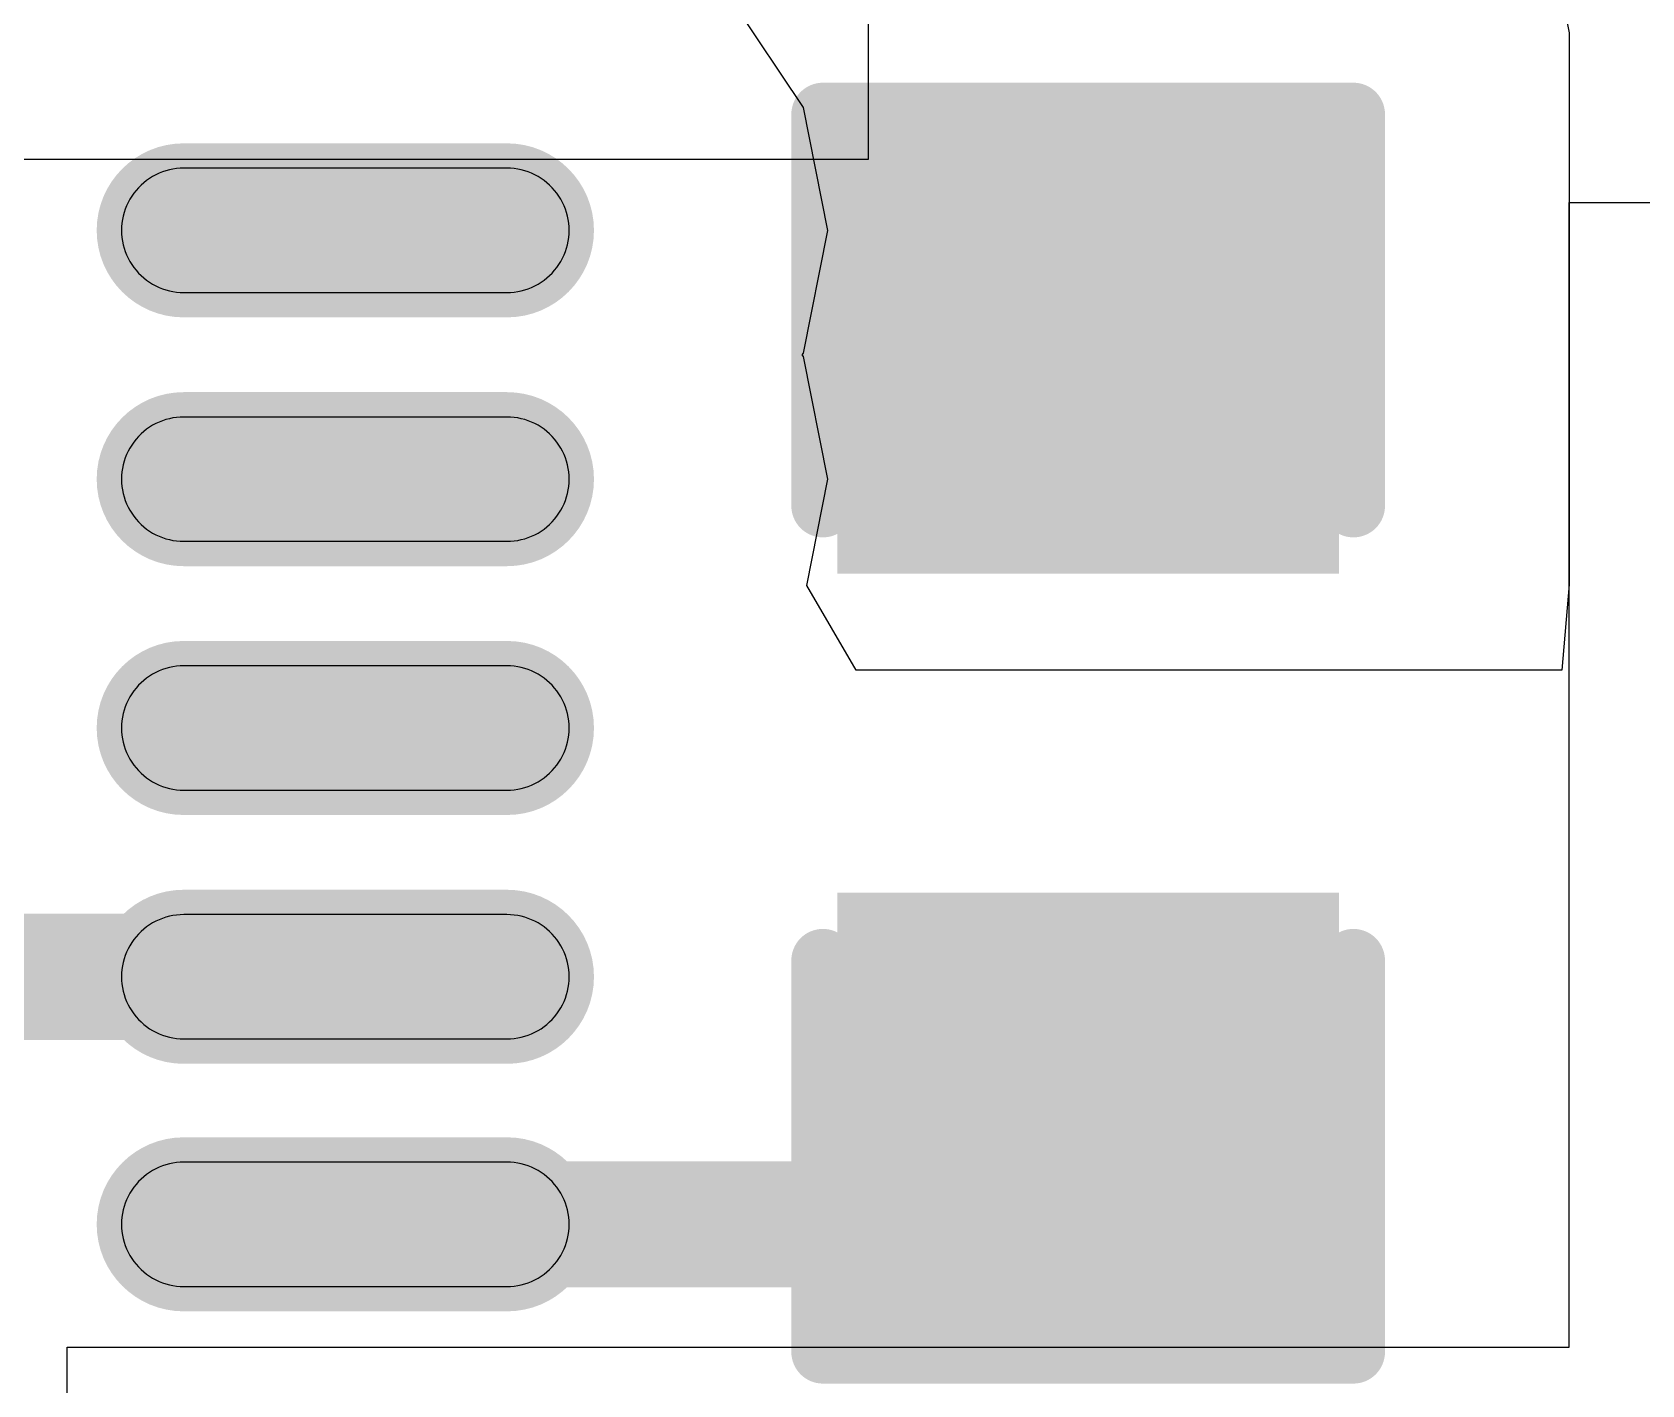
# Model space of a CAD drawing. Header units: inches. Extents: x 0.38 to 9.66, y 2.79 to 4.95.
# Drawn here: x 4.6423 to 4.7698, y 3.79 to 3.8971 of the extents above; entities that cross this region are included whole.
import ezdxf

# ---------------------------------------------------------------- set-up
doc = ezdxf.new("R2010")
doc.units = ezdxf.units.IN
doc.header["$MEASUREMENT"] = 0
for name, color, linetype in [('Bottom Layer', 5, 'Continuous'), ('Top Layer', 1, 'Continuous'), ('Top Overlay', 2, 'Continuous'), ('Top Paste', 8, 'Continuous'), ('Top Solder', 216, 'Continuous')]:
    doc.layers.add(name, color=color, linetype=linetype)

# ---------------------------------------------------------------- blocks, each defined once
blk = doc.blocks.new('QFN_32_L5_0_W5_0_P0_50_BL_EP3_8_3')
at = {"layer": 'Top Layer'}
h = blk.add_hatch(color=1, dxfattribs=at)
edge = h.paths.add_edge_path()
edge.add_arc((-0.0098, -0.117125), 0.004921, 180, 360)
edge.add_line((-0.004879, -0.117125), (-0.004879, -0.091535))
edge.add_arc((-0.0098, -0.091535), 0.004921, 0, 180)
edge.add_line((-0.014722, -0.091535), (-0.014722, -0.117125))
h = blk.add_hatch(color=1, dxfattribs=at)
edge = h.paths.add_edge_path()
edge.add_arc((0.0098, -0.117125), 0.004921, 180, 360)
edge.add_line((0.014722, -0.117125), (0.014722, -0.091535))
edge.add_arc((0.0098, -0.091535), 0.004921, 0, 180)
edge.add_line((0.004879, -0.091535), (0.004879, -0.117125))
h = blk.add_hatch(color=1, dxfattribs=at)
edge = h.paths.add_edge_path()
edge.add_arc((0.0295, -0.117125), 0.004921, 180, 360)
edge.add_line((0.034422, -0.117125), (0.034422, -0.091535))
edge.add_arc((0.0295, -0.091535), 0.004921, 0, 180)
edge.add_line((0.024578, -0.091535), (0.024578, -0.117125))
h = blk.add_hatch(color=1, dxfattribs=at)
edge = h.paths.add_edge_path()
edge.add_arc((0.0492, -0.117125), 0.004921, 180, 360)
edge.add_line((0.054122, -0.117125), (0.054122, -0.091535))
edge.add_arc((0.0492, -0.091535), 0.004921, 0, 180)
edge.add_line((0.044278, -0.091535), (0.044278, -0.117125))
h = blk.add_hatch(color=1, dxfattribs=at)
edge = h.paths.add_edge_path()
edge.add_arc((0.0689, -0.117125), 0.004921, 180, 360)
edge.add_line((0.073821, -0.117125), (0.073821, -0.091535))
edge.add_arc((0.0689, -0.091535), 0.004921, 0, 180)
edge.add_line((0.063979, -0.091535), (0.063979, -0.117125))
at = {"layer": 'Top Solder'}
h = blk.add_hatch(color=216, dxfattribs=at)
edge = h.paths.add_edge_path()
edge.add_arc((-0.0098, -0.117125), 0.00689, 180, 360)
edge.add_line((-0.00291, -0.117125), (-0.00291, -0.091535))
edge.add_arc((-0.0098, -0.091535), 0.00689, 0, 180)
edge.add_line((-0.016691, -0.091535), (-0.016691, -0.117125))
h = blk.add_hatch(color=216, dxfattribs=at)
edge = h.paths.add_edge_path()
edge.add_arc((0.0098, -0.117125), 0.00689, 180, 360)
edge.add_line((0.016691, -0.117125), (0.016691, -0.091535))
edge.add_arc((0.0098, -0.091535), 0.00689, 0, 180)
edge.add_line((0.00291, -0.091535), (0.00291, -0.117125))
h = blk.add_hatch(color=216, dxfattribs=at)
edge = h.paths.add_edge_path()
edge.add_arc((0.0295, -0.117125), 0.00689, 180, 360)
edge.add_line((0.03639, -0.117125), (0.03639, -0.091535))
edge.add_arc((0.0295, -0.091535), 0.00689, 0, 180)
edge.add_line((0.02261, -0.091535), (0.02261, -0.117125))
h = blk.add_hatch(color=216, dxfattribs=at)
edge = h.paths.add_edge_path()
edge.add_arc((0.0492, -0.117125), 0.00689, 180, 360)
edge.add_line((0.056091, -0.117125), (0.056091, -0.091535))
edge.add_arc((0.0492, -0.091535), 0.00689, 0, 180)
edge.add_line((0.042309, -0.091535), (0.042309, -0.117125))
h = blk.add_hatch(color=216, dxfattribs=at)
edge = h.paths.add_edge_path()
edge.add_arc((0.0689, -0.117125), 0.00689, 180, 360)
edge.add_line((0.07579, -0.117125), (0.07579, -0.091535))
edge.add_arc((0.0689, -0.091535), 0.00689, 0, 180)
edge.add_line((0.06201, -0.091535), (0.06201, -0.117125))
at = {"layer": 'Top Paste'}
for p, q in [((-0.010371, -0.086646), (-0.010655, -0.086688)), ((-0.010086, -0.086621), (-0.010371, -0.086646)), ((-0.0098, -0.086613), (-0.010086, -0.086621)), ((-0.010086, -0.086621), (-0.010086, -0.086621)), ((-0.009514, -0.086621), (-0.0098, -0.086613)), ((-0.009229, -0.086646), (-0.009514, -0.086621)), ((-0.008945, -0.086688), (-0.009229, -0.086646)), ((0.009229, -0.086646), (0.008945, -0.086688)), ((0.009514, -0.086621), (0.009229, -0.086646)), ((0.0098, -0.086613), (0.009514, -0.086621)), ((0.009514, -0.086621), (0.009514, -0.086621)), ((0.010086, -0.086621), (0.0098, -0.086613)), ((0.010371, -0.086646), (0.010086, -0.086621)), ((0.010655, -0.086688), (0.010371, -0.086646)), ((0.028929, -0.086646), (0.028645, -0.086688)), ((0.029214, -0.086621), (0.028929, -0.086646)), ((0.0295, -0.086613), (0.029214, -0.086621)), ((0.029214, -0.086621), (0.029214, -0.086621)), ((0.029786, -0.086621), (0.0295, -0.086613)), ((0.030071, -0.086646), (0.029786, -0.086621)), ((0.030355, -0.086688), (0.030071, -0.086646)), ((0.048629, -0.086646), (0.048345, -0.086688)), ((0.048914, -0.086621), (0.048629, -0.086646)), ((0.0492, -0.086613), (0.048914, -0.086621)), ((0.048914, -0.086621), (0.048914, -0.086621)), ((0.049486, -0.086621), (0.0492, -0.086613)), ((0.049771, -0.086646), (0.049486, -0.086621)), ((0.050055, -0.086688), (0.049771, -0.086646)), ((0.068329, -0.086646), (0.068045, -0.086688)), ((0.068614, -0.086621), (0.068329, -0.086646)), ((0.0689, -0.086613), (0.068614, -0.086621)), ((0.068614, -0.086621), (0.068614, -0.086621)), ((0.069186, -0.086621), (0.0689, -0.086613)), ((0.069471, -0.086646), (0.069186, -0.086621)), ((0.069755, -0.086688), (0.069471, -0.086646)), ((-0.012964, -0.087765), (-0.013178, -0.087955)), ((-0.012739, -0.087587), (-0.012964, -0.087765)), ((-0.012505, -0.087423), (-0.012739, -0.087587)), ((-0.012261, -0.087272), (-0.012505, -0.087423)), ((-0.012009, -0.087137), (-0.012261, -0.087272)), ((-0.01175, -0.087016), (-0.012009, -0.087137)), ((-0.011483, -0.08691), (-0.01175, -0.087016)), ((-0.011212, -0.08682), (-0.011483, -0.08691)), ((-0.010935, -0.086746), (-0.011212, -0.08682)), ((-0.010655, -0.086688), (-0.010935, -0.086746)), ((-0.008665, -0.086746), (-0.008945, -0.086688)), ((-0.008388, -0.08682), (-0.008665, -0.086746)), ((-0.008117, -0.08691), (-0.008388, -0.08682)), ((-0.00785, -0.087016), (-0.008117, -0.08691)), ((-0.007591, -0.087137), (-0.00785, -0.087016)), ((-0.007339, -0.087272), (-0.007591, -0.087137)), ((-0.007095, -0.087423), (-0.007339, -0.087272)), ((-0.006861, -0.087587), (-0.007095, -0.087423)), ((-0.006636, -0.087765), (-0.006861, -0.087587)), ((-0.006422, -0.087955), (-0.006636, -0.087765)), ((0.006636, -0.087765), (0.006422, -0.087955)), ((0.006861, -0.087587), (0.006636, -0.087765)), ((0.007095, -0.087423), (0.006861, -0.087587)), ((0.007339, -0.087272), (0.007095, -0.087423)), ((0.007591, -0.087137), (0.007339, -0.087272)), ((0.00785, -0.087016), (0.007591, -0.087137)), ((0.008117, -0.08691), (0.00785, -0.087016)), ((0.008388, -0.08682), (0.008117, -0.08691)), ((0.008665, -0.086746), (0.008388, -0.08682)), ((0.008945, -0.086688), (0.008665, -0.086746)), ((0.010935, -0.086746), (0.010655, -0.086688)), ((0.011212, -0.08682), (0.010935, -0.086746)), ((0.011483, -0.08691), (0.011212, -0.08682)), ((0.01175, -0.087016), (0.011483, -0.08691)), ((0.012009, -0.087137), (0.01175, -0.087016)), ((0.012261, -0.087272), (0.012009, -0.087137)), ((0.012505, -0.087423), (0.012261, -0.087272)), ((0.012739, -0.087587), (0.012505, -0.087423)), ((0.012964, -0.087765), (0.012739, -0.087587)), ((0.013178, -0.087955), (0.012964, -0.087765)), ((0.026336, -0.087765), (0.026122, -0.087955)), ((0.026561, -0.087587), (0.026336, -0.087765)), ((0.026795, -0.087423), (0.026561, -0.087587)), ((0.027039, -0.087272), (0.026795, -0.087423)), ((0.027291, -0.087137), (0.027039, -0.087272)), ((0.02755, -0.087016), (0.027291, -0.087137)), ((0.027817, -0.08691), (0.02755, -0.087016)), ((0.028088, -0.08682), (0.027817, -0.08691)), ((0.028365, -0.086746), (0.028088, -0.08682)), ((0.028645, -0.086688), (0.028365, -0.086746)), ((0.030635, -0.086746), (0.030355, -0.086688)), ((0.030912, -0.08682), (0.030635, -0.086746)), ((0.031183, -0.08691), (0.030912, -0.08682)), ((0.03145, -0.087016), (0.031183, -0.08691)), ((0.031709, -0.087137), (0.03145, -0.087016)), ((0.031961, -0.087272), (0.031709, -0.087137)), ((0.032205, -0.087423), (0.031961, -0.087272)), ((0.032439, -0.087587), (0.032205, -0.087423)), ((0.032664, -0.087765), (0.032439, -0.087587)), ((0.032878, -0.087955), (0.032664, -0.087765)), ((0.046036, -0.087765), (0.045822, -0.087955)), ((0.046261, -0.087587), (0.046036, -0.087765)), ((0.046495, -0.087423), (0.046261, -0.087587)), ((0.046739, -0.087272), (0.046495, -0.087423)), ((0.046991, -0.087137), (0.046739, -0.087272)), ((0.04725, -0.087016), (0.046991, -0.087137)), ((0.047517, -0.08691), (0.04725, -0.087016)), ((0.047788, -0.08682), (0.047517, -0.08691)), ((0.048065, -0.086746), (0.047788, -0.08682)), ((0.048345, -0.086688), (0.048065, -0.086746)), ((0.050335, -0.086746), (0.050055, -0.086688)), ((0.050612, -0.08682), (0.050335, -0.086746)), ((0.050883, -0.08691), (0.050612, -0.08682)), ((0.05115, -0.087016), (0.050883, -0.08691)), ((0.051409, -0.087137), (0.05115, -0.087016)), ((0.051661, -0.087272), (0.051409, -0.087137)), ((0.051905, -0.087423), (0.051661, -0.087272)), ((0.052139, -0.087587), (0.051905, -0.087423)), ((0.052364, -0.087765), (0.052139, -0.087587)), ((0.052578, -0.087955), (0.052364, -0.087765)), ((0.065736, -0.087765), (0.065522, -0.087955)), ((0.065961, -0.087587), (0.065736, -0.087765)), ((0.066195, -0.087423), (0.065961, -0.087587)), ((0.066439, -0.087272), (0.066195, -0.087423)), ((0.066691, -0.087137), (0.066439, -0.087272)), ((0.06695, -0.087016), (0.066691, -0.087137)), ((0.067217, -0.08691), (0.06695, -0.087016)), ((0.067488, -0.08682), (0.067217, -0.08691)), ((0.067765, -0.086746), (0.067488, -0.08682)), ((0.068045, -0.086688), (0.067765, -0.086746)), ((0.070035, -0.086746), (0.069755, -0.086688)), ((0.070312, -0.08682), (0.070035, -0.086746)), ((0.070583, -0.08691), (0.070312, -0.08682)), ((0.07085, -0.087016), (0.070583, -0.08691)), ((0.071109, -0.087137), (0.07085, -0.087016)), ((0.071361, -0.087272), (0.071109, -0.087137)), ((0.071605, -0.087423), (0.071361, -0.087272)), ((0.071839, -0.087587), (0.071605, -0.087423)), ((0.072064, -0.087765), (0.071839, -0.087587)), ((0.072278, -0.087955), (0.072064, -0.087765)), ((-0.014063, -0.089074), (-0.014198, -0.089326)), ((-0.013912, -0.08883), (-0.014063, -0.089074)), ((-0.013748, -0.088596), (-0.013912, -0.08883)), ((-0.01357, -0.088371), (-0.013748, -0.088596)), ((-0.01338, -0.088157), (-0.01357, -0.088371)), ((-0.013178, -0.087955), (-0.01338, -0.088157)), ((-0.00622, -0.088157), (-0.006422, -0.087955)), ((-0.00603, -0.088371), (-0.00622, -0.088157)), ((-0.005852, -0.088596), (-0.00603, -0.088371)), ((-0.005688, -0.08883), (-0.005852, -0.088596)), ((-0.005537, -0.089074), (-0.005688, -0.08883)), ((-0.005402, -0.089326), (-0.005537, -0.089074)), ((0.005537, -0.089074), (0.005402, -0.089326)), ((0.005688, -0.08883), (0.005537, -0.089074)), ((0.005852, -0.088596), (0.005688, -0.08883)), ((0.00603, -0.088371), (0.005852, -0.088596)), ((0.00622, -0.088157), (0.00603, -0.088371)), ((0.006422, -0.087955), (0.00622, -0.088157)), ((0.01338, -0.088157), (0.013178, -0.087955)), ((0.01357, -0.088371), (0.01338, -0.088157)), ((0.013748, -0.088596), (0.01357, -0.088371)), ((0.013912, -0.08883), (0.013748, -0.088596)), ((0.014063, -0.089074), (0.013912, -0.08883)), ((0.014198, -0.089326), (0.014063, -0.089074)), ((0.025237, -0.089074), (0.025102, -0.089326)), ((0.025388, -0.08883), (0.025237, -0.089074)), ((0.025552, -0.088596), (0.025388, -0.08883)), ((0.02573, -0.088371), (0.025552, -0.088596)), ((0.02592, -0.088157), (0.02573, -0.088371)), ((0.026122, -0.087955), (0.02592, -0.088157)), ((0.03308, -0.088157), (0.032878, -0.087955)), ((0.03327, -0.088371), (0.03308, -0.088157)), ((0.033448, -0.088596), (0.03327, -0.088371)), ((0.033612, -0.08883), (0.033448, -0.088596)), ((0.033763, -0.089074), (0.033612, -0.08883)), ((0.033898, -0.089326), (0.033763, -0.089074)), ((0.044937, -0.089074), (0.044802, -0.089326)), ((0.045088, -0.08883), (0.044937, -0.089074)), ((0.045252, -0.088596), (0.045088, -0.08883)), ((0.04543, -0.088371), (0.045252, -0.088596)), ((0.04562, -0.088157), (0.04543, -0.088371)), ((0.045822, -0.087955), (0.04562, -0.088157)), ((0.05278, -0.088157), (0.052578, -0.087955)), ((0.05297, -0.088371), (0.05278, -0.088157)), ((0.053148, -0.088596), (0.05297, -0.088371)), ((0.053312, -0.08883), (0.053148, -0.088596)), ((0.053463, -0.089074), (0.053312, -0.08883)), ((0.053598, -0.089326), (0.053463, -0.089074)), ((0.064637, -0.089074), (0.064502, -0.089326)), ((0.064788, -0.08883), (0.064637, -0.089074)), ((0.064952, -0.088596), (0.064788, -0.08883)), ((0.06513, -0.088371), (0.064952, -0.088596)), ((0.06532, -0.088157), (0.06513, -0.088371)), ((0.065522, -0.087955), (0.06532, -0.088157)), ((0.07248, -0.088157), (0.072278, -0.087955)), ((0.07267, -0.088371), (0.07248, -0.088157)), ((0.072848, -0.088596), (0.07267, -0.088371)), ((0.073012, -0.08883), (0.072848, -0.088596)), ((0.073163, -0.089074), (0.073012, -0.08883)), ((0.073298, -0.089326), (0.073163, -0.089074)), ((-0.014589, -0.0904), (-0.014647, -0.09068)), ((-0.014515, -0.090123), (-0.014589, -0.0904)), ((-0.014425, -0.089852), (-0.014515, -0.090123)), ((-0.014319, -0.089585), (-0.014425, -0.089852)), ((-0.014198, -0.089326), (-0.014319, -0.089585)), ((-0.005281, -0.089585), (-0.005402, -0.089326)), ((-0.005175, -0.089852), (-0.005281, -0.089585)), ((-0.005085, -0.090123), (-0.005175, -0.089852)), ((-0.005011, -0.0904), (-0.005085, -0.090123)), ((-0.004953, -0.09068), (-0.005011, -0.0904)), ((0.005011, -0.0904), (0.004953, -0.09068)), ((0.005085, -0.090123), (0.005011, -0.0904)), ((0.005175, -0.089852), (0.005085, -0.090123)), ((0.005281, -0.089585), (0.005175, -0.089852)), ((0.005402, -0.089326), (0.005281, -0.089585)), ((0.014319, -0.089585), (0.014198, -0.089326)), ((0.014425, -0.089852), (0.014319, -0.089585)), ((0.014515, -0.090123), (0.014425, -0.089852)), ((0.014589, -0.0904), (0.014515, -0.090123)), ((0.014647, -0.09068), (0.014589, -0.0904)), ((0.024711, -0.0904), (0.024653, -0.09068)), ((0.024785, -0.090123), (0.024711, -0.0904)), ((0.024875, -0.089852), (0.024785, -0.090123)), ((0.024981, -0.089585), (0.024875, -0.089852)), ((0.025102, -0.089326), (0.024981, -0.089585)), ((0.034019, -0.089585), (0.033898, -0.089326)), ((0.034125, -0.089852), (0.034019, -0.089585)), ((0.034215, -0.090123), (0.034125, -0.089852)), ((0.034289, -0.0904), (0.034215, -0.090123)), ((0.034347, -0.09068), (0.034289, -0.0904)), ((0.044411, -0.0904), (0.044353, -0.09068)), ((0.044485, -0.090123), (0.044411, -0.0904)), ((0.044575, -0.089852), (0.044485, -0.090123)), ((0.044681, -0.089585), (0.044575, -0.089852)), ((0.044802, -0.089326), (0.044681, -0.089585)), ((0.053719, -0.089585), (0.053598, -0.089326)), ((0.053825, -0.089852), (0.053719, -0.089585)), ((0.053915, -0.090123), (0.053825, -0.089852)), ((0.053989, -0.0904), (0.053915, -0.090123)), ((0.054047, -0.09068), (0.053989, -0.0904)), ((0.064111, -0.0904), (0.064053, -0.09068)), ((0.064185, -0.090123), (0.064111, -0.0904)), ((0.064275, -0.089852), (0.064185, -0.090123)), ((0.064381, -0.089585), (0.064275, -0.089852)), ((0.064502, -0.089326), (0.064381, -0.089585)), ((0.073419, -0.089585), (0.073298, -0.089326)), ((0.073525, -0.089852), (0.073419, -0.089585)), ((0.073615, -0.090123), (0.073525, -0.089852)), ((0.073689, -0.0904), (0.073615, -0.090123)), ((0.073747, -0.09068), (0.073689, -0.0904)), ((-0.014714, -0.091249), (-0.014722, -0.091535)), ((-0.014722, -0.091535), (-0.014722, -0.117125)), ((-0.014689, -0.090964), (-0.014714, -0.091249)), ((-0.014647, -0.09068), (-0.014689, -0.090964)), ((-0.004911, -0.090964), (-0.004953, -0.09068)), ((-0.004886, -0.091249), (-0.004911, -0.090964)), ((-0.004878, -0.091535), (-0.004886, -0.091249)), ((-0.004878, -0.117125), (-0.004878, -0.091535)), ((0.004886, -0.091249), (0.004878, -0.091535)), ((0.004878, -0.091535), (0.004878, -0.117125)), ((0.004911, -0.090964), (0.004886, -0.091249)), ((0.004953, -0.09068), (0.004911, -0.090964)), ((0.014689, -0.090964), (0.014647, -0.09068)), ((0.014714, -0.091249), (0.014689, -0.090964)), ((0.014722, -0.091535), (0.014714, -0.091249)), ((0.014722, -0.117125), (0.014722, -0.091535)), ((0.024586, -0.091249), (0.024578, -0.091535)), ((0.024578, -0.091535), (0.024578, -0.117125)), ((0.024611, -0.090964), (0.024586, -0.091249)), ((0.024653, -0.09068), (0.024611, -0.090964)), ((0.034389, -0.090964), (0.034347, -0.09068)), ((0.034414, -0.091249), (0.034389, -0.090964)), ((0.034422, -0.091535), (0.034414, -0.091249)), ((0.034422, -0.117125), (0.034422, -0.091535)), ((0.044286, -0.091249), (0.044278, -0.091535)), ((0.044278, -0.091535), (0.044278, -0.117125)), ((0.044311, -0.090964), (0.044286, -0.091249)), ((0.044353, -0.09068), (0.044311, -0.090964)), ((0.054089, -0.090964), (0.054047, -0.09068)), ((0.054114, -0.091249), (0.054089, -0.090964)), ((0.054122, -0.091535), (0.054114, -0.091249)), ((0.054122, -0.117125), (0.054122, -0.091535)), ((0.063986, -0.091249), (0.063978, -0.091535)), ((0.063978, -0.091535), (0.063978, -0.117125)), ((0.064011, -0.090964), (0.063986, -0.091249)), ((0.064053, -0.09068), (0.064011, -0.090964)), ((0.073789, -0.090964), (0.073747, -0.09068)), ((0.073814, -0.091249), (0.073789, -0.090964)), ((0.073822, -0.091535), (0.073814, -0.091249)), ((0.073822, -0.117125), (0.073822, -0.091535)), ((-0.014722, -0.117125), (-0.014714, -0.117411)), ((-0.004886, -0.117411), (-0.004878, -0.117125)), ((0.004878, -0.117125), (0.004886, -0.117411)), ((0.014714, -0.117411), (0.014722, -0.117125)), ((0.024578, -0.117125), (0.024586, -0.117411)), ((0.034414, -0.117411), (0.034422, -0.117125)), ((0.044278, -0.117125), (0.044286, -0.117411)), ((0.054114, -0.117411), (0.054122, -0.117125)), ((0.063978, -0.117125), (0.063986, -0.117411)), ((0.073814, -0.117411), (0.073822, -0.117125)), ((-0.014714, -0.117411), (-0.014689, -0.117696)), ((-0.014689, -0.117696), (-0.014647, -0.11798)), ((-0.014647, -0.11798), (-0.014589, -0.11826)), ((-0.014589, -0.11826), (-0.014515, -0.118537)), ((-0.005085, -0.118537), (-0.005011, -0.11826)), ((-0.005011, -0.11826), (-0.004953, -0.11798)), ((-0.004953, -0.11798), (-0.004911, -0.117696)), ((-0.004911, -0.117696), (-0.004886, -0.117411)), ((0.004886, -0.117411), (0.004911, -0.117696)), ((0.004911, -0.117696), (0.004953, -0.11798)), ((0.004953, -0.11798), (0.005011, -0.11826)), ((0.005011, -0.11826), (0.005085, -0.118537)), ((0.014515, -0.118537), (0.014589, -0.11826)), ((0.014589, -0.11826), (0.014647, -0.11798)), ((0.014647, -0.11798), (0.014689, -0.117696)), ((0.014689, -0.117696), (0.014714, -0.117411)), ((0.024586, -0.117411), (0.024611, -0.117696)), ((0.024611, -0.117696), (0.024653, -0.11798)), ((0.024653, -0.11798), (0.024711, -0.11826)), ((0.024711, -0.11826), (0.024785, -0.118537)), ((0.034215, -0.118537), (0.034289, -0.11826)), ((0.034289, -0.11826), (0.034347, -0.11798)), ((0.034347, -0.11798), (0.034389, -0.117696)), ((0.034389, -0.117696), (0.034414, -0.117411)), ((0.044286, -0.117411), (0.044311, -0.117696)), ((0.044311, -0.117696), (0.044353, -0.11798)), ((0.044353, -0.11798), (0.044411, -0.11826)), ((0.044411, -0.11826), (0.044485, -0.118537)), ((0.053915, -0.118537), (0.053989, -0.11826)), ((0.053989, -0.11826), (0.054047, -0.11798)), ((0.054047, -0.11798), (0.054089, -0.117696)), ((0.054089, -0.117696), (0.054114, -0.117411)), ((0.063986, -0.117411), (0.064011, -0.117696)), ((0.064011, -0.117696), (0.064053, -0.11798)), ((0.064053, -0.11798), (0.064111, -0.11826)), ((0.064111, -0.11826), (0.064185, -0.118537)), ((0.073615, -0.118537), (0.073689, -0.11826)), ((0.073689, -0.11826), (0.073747, -0.11798)), ((0.073747, -0.11798), (0.073789, -0.117696)), ((0.073789, -0.117696), (0.073814, -0.117411)), ((-0.014515, -0.118537), (-0.014425, -0.118808)), ((-0.014425, -0.118808), (-0.014319, -0.119075)), ((-0.014319, -0.119075), (-0.014198, -0.119334)), ((-0.014198, -0.119334), (-0.014063, -0.119586)), ((-0.014063, -0.119586), (-0.013912, -0.11983)), ((-0.005688, -0.11983), (-0.005537, -0.119586)), ((-0.005537, -0.119586), (-0.005402, -0.119334)), ((-0.005402, -0.119334), (-0.005281, -0.119075)), ((-0.005281, -0.119075), (-0.005175, -0.118808)), ((-0.005175, -0.118808), (-0.005085, -0.118537)), ((0.005085, -0.118537), (0.005175, -0.118808)), ((0.005175, -0.118808), (0.005281, -0.119075)), ((0.005281, -0.119075), (0.005402, -0.119334)), ((0.005402, -0.119334), (0.005537, -0.119586)), ((0.005537, -0.119586), (0.005688, -0.11983)), ((0.013912, -0.11983), (0.014063, -0.119586)), ((0.014063, -0.119586), (0.014198, -0.119334)), ((0.014198, -0.119334), (0.014319, -0.119075)), ((0.014319, -0.119075), (0.014425, -0.118808)), ((0.014425, -0.118808), (0.014515, -0.118537)), ((0.024785, -0.118537), (0.024875, -0.118808)), ((0.024875, -0.118808), (0.024981, -0.119075)), ((0.024981, -0.119075), (0.025102, -0.119334)), ((0.025102, -0.119334), (0.025237, -0.119586)), ((0.025237, -0.119586), (0.025388, -0.11983)), ((0.033612, -0.11983), (0.033763, -0.119586)), ((0.033763, -0.119586), (0.033898, -0.119334)), ((0.033898, -0.119334), (0.034019, -0.119075)), ((0.034019, -0.119075), (0.034125, -0.118808)), ((0.034125, -0.118808), (0.034215, -0.118537)), ((0.044485, -0.118537), (0.044575, -0.118808)), ((0.044575, -0.118808), (0.044681, -0.119075)), ((0.044681, -0.119075), (0.044802, -0.119334)), ((0.044802, -0.119334), (0.044937, -0.119586)), ((0.044937, -0.119586), (0.045088, -0.11983)), ((0.053312, -0.11983), (0.053463, -0.119586)), ((0.053463, -0.119586), (0.053598, -0.119334)), ((0.053598, -0.119334), (0.053719, -0.119075)), ((0.053719, -0.119075), (0.053825, -0.118808)), ((0.053825, -0.118808), (0.053915, -0.118537)), ((0.064185, -0.118537), (0.064275, -0.118808)), ((0.064275, -0.118808), (0.064381, -0.119075)), ((0.064381, -0.119075), (0.064502, -0.119334)), ((0.064502, -0.119334), (0.064637, -0.119586)), ((0.064637, -0.119586), (0.064788, -0.11983)), ((0.073012, -0.11983), (0.073163, -0.119586)), ((0.073163, -0.119586), (0.073298, -0.119334)), ((0.073298, -0.119334), (0.073419, -0.119075)), ((0.073419, -0.119075), (0.073525, -0.118808)), ((0.073525, -0.118808), (0.073615, -0.118537)), ((-0.013912, -0.11983), (-0.013748, -0.120064)), ((-0.013748, -0.120064), (-0.01357, -0.120289)), ((-0.01357, -0.120289), (-0.01338, -0.120503)), ((-0.01338, -0.120503), (-0.013178, -0.120705)), ((-0.013178, -0.120705), (-0.012964, -0.120895)), ((-0.012964, -0.120895), (-0.012739, -0.121073)), ((-0.006861, -0.121073), (-0.006636, -0.120895)), ((-0.006636, -0.120895), (-0.006422, -0.120705)), ((-0.006422, -0.120705), (-0.00622, -0.120503)), ((-0.00622, -0.120503), (-0.00603, -0.120289)), ((-0.00603, -0.120289), (-0.005852, -0.120064)), ((-0.005852, -0.120064), (-0.005688, -0.11983)), ((0.005688, -0.11983), (0.005852, -0.120064)), ((0.005852, -0.120064), (0.00603, -0.120289)), ((0.00603, -0.120289), (0.00622, -0.120503)), ((0.00622, -0.120503), (0.006422, -0.120705)), ((0.006422, -0.120705), (0.006636, -0.120895)), ((0.006636, -0.120895), (0.006861, -0.121073)), ((0.012739, -0.121073), (0.012964, -0.120895)), ((0.012964, -0.120895), (0.013178, -0.120705)), ((0.013178, -0.120705), (0.01338, -0.120503)), ((0.01338, -0.120503), (0.01357, -0.120289)), ((0.01357, -0.120289), (0.013748, -0.120064)), ((0.013748, -0.120064), (0.013912, -0.11983)), ((0.025388, -0.11983), (0.025552, -0.120064)), ((0.025552, -0.120064), (0.02573, -0.120289)), ((0.02573, -0.120289), (0.02592, -0.120503)), ((0.02592, -0.120503), (0.026122, -0.120705)), ((0.026122, -0.120705), (0.026336, -0.120895)), ((0.026336, -0.120895), (0.026561, -0.121073)), ((0.032439, -0.121073), (0.032664, -0.120895)), ((0.032664, -0.120895), (0.032878, -0.120705)), ((0.032878, -0.120705), (0.03308, -0.120503)), ((0.03308, -0.120503), (0.03327, -0.120289)), ((0.03327, -0.120289), (0.033448, -0.120064)), ((0.033448, -0.120064), (0.033612, -0.11983)), ((0.045088, -0.11983), (0.045252, -0.120064)), ((0.045252, -0.120064), (0.04543, -0.120289)), ((0.04543, -0.120289), (0.04562, -0.120503)), ((0.04562, -0.120503), (0.045822, -0.120705)), ((0.045822, -0.120705), (0.046036, -0.120895)), ((0.046036, -0.120895), (0.046261, -0.121073)), ((0.052139, -0.121073), (0.052364, -0.120895)), ((0.052364, -0.120895), (0.052578, -0.120705)), ((0.052578, -0.120705), (0.05278, -0.120503)), ((0.05278, -0.120503), (0.05297, -0.120289)), ((0.05297, -0.120289), (0.053148, -0.120064)), ((0.053148, -0.120064), (0.053312, -0.11983)), ((0.064788, -0.11983), (0.064952, -0.120064)), ((0.064952, -0.120064), (0.06513, -0.120289)), ((0.06513, -0.120289), (0.06532, -0.120503)), ((0.06532, -0.120503), (0.065522, -0.120705)), ((0.065522, -0.120705), (0.065736, -0.120895)), ((0.065736, -0.120895), (0.065961, -0.121073)), ((0.071839, -0.121073), (0.072064, -0.120895)), ((0.072064, -0.120895), (0.072278, -0.120705)), ((0.072278, -0.120705), (0.07248, -0.120503)), ((0.07248, -0.120503), (0.07267, -0.120289)), ((0.07267, -0.120289), (0.072848, -0.120064)), ((0.072848, -0.120064), (0.073012, -0.11983)), ((-0.012739, -0.121073), (-0.012505, -0.121237)), ((-0.012505, -0.121237), (-0.012261, -0.121388)), ((-0.012261, -0.121388), (-0.012009, -0.121523)), ((-0.012009, -0.121523), (-0.01175, -0.121644)), ((-0.01175, -0.121644), (-0.011483, -0.12175)), ((-0.011483, -0.12175), (-0.011212, -0.12184)), ((-0.011212, -0.12184), (-0.010935, -0.121914)), ((-0.010935, -0.121914), (-0.010655, -0.121972)), ((-0.010655, -0.121972), (-0.010371, -0.122014)), ((-0.010371, -0.122014), (-0.010086, -0.122039)), ((-0.010086, -0.122039), (-0.0098, -0.122047)), ((-0.0098, -0.122047), (-0.009514, -0.122039)), ((-0.009514, -0.122039), (-0.009229, -0.122014)), ((-0.009229, -0.122014), (-0.008945, -0.121972)), ((-0.008945, -0.121972), (-0.008665, -0.121914)), ((-0.008665, -0.121914), (-0.008388, -0.12184)), ((-0.008388, -0.12184), (-0.008117, -0.12175)), ((-0.008117, -0.12175), (-0.00785, -0.121644)), ((-0.00785, -0.121644), (-0.007591, -0.121523)), ((-0.007591, -0.121523), (-0.007339, -0.121388)), ((-0.007339, -0.121388), (-0.007095, -0.121237)), ((-0.007095, -0.121237), (-0.006861, -0.121073)), ((0.006861, -0.121073), (0.007095, -0.121237)), ((0.007095, -0.121237), (0.007339, -0.121388)), ((0.007339, -0.121388), (0.007591, -0.121523)), ((0.007591, -0.121523), (0.00785, -0.121644)), ((0.00785, -0.121644), (0.008117, -0.12175)), ((0.008117, -0.12175), (0.008388, -0.12184)), ((0.008388, -0.12184), (0.008665, -0.121914)), ((0.008665, -0.121914), (0.008945, -0.121972)), ((0.008945, -0.121972), (0.009229, -0.122014)), ((0.009229, -0.122014), (0.009514, -0.122039)), ((0.009514, -0.122039), (0.0098, -0.122047)), ((0.0098, -0.122047), (0.010086, -0.122039)), ((0.010086, -0.122039), (0.010371, -0.122014)), ((0.010371, -0.122014), (0.010655, -0.121972)), ((0.010655, -0.121972), (0.010935, -0.121914)), ((0.010935, -0.121914), (0.011212, -0.12184)), ((0.011212, -0.12184), (0.011483, -0.12175)), ((0.011483, -0.12175), (0.01175, -0.121644)), ((0.01175, -0.121644), (0.012009, -0.121523)), ((0.012009, -0.121523), (0.012261, -0.121388)), ((0.012261, -0.121388), (0.012505, -0.121237)), ((0.012505, -0.121237), (0.012739, -0.121073)), ((0.026561, -0.121073), (0.026795, -0.121237)), ((0.026795, -0.121237), (0.027039, -0.121388)), ((0.027039, -0.121388), (0.027291, -0.121523)), ((0.027291, -0.121523), (0.02755, -0.121644)), ((0.02755, -0.121644), (0.027817, -0.12175)), ((0.027817, -0.12175), (0.028088, -0.12184)), ((0.028088, -0.12184), (0.028365, -0.121914)), ((0.028365, -0.121914), (0.028645, -0.121972)), ((0.028645, -0.121972), (0.028929, -0.122014)), ((0.028929, -0.122014), (0.029214, -0.122039)), ((0.029214, -0.122039), (0.0295, -0.122047)), ((0.0295, -0.122047), (0.029786, -0.122039)), ((0.029786, -0.122039), (0.030071, -0.122014)), ((0.030071, -0.122014), (0.030355, -0.121972)), ((0.030355, -0.121972), (0.030635, -0.121914)), ((0.030635, -0.121914), (0.030912, -0.12184)), ((0.030912, -0.12184), (0.031183, -0.12175)), ((0.031183, -0.12175), (0.03145, -0.121644)), ((0.03145, -0.121644), (0.031709, -0.121523)), ((0.031709, -0.121523), (0.031961, -0.121388)), ((0.031961, -0.121388), (0.032205, -0.121237)), ((0.032205, -0.121237), (0.032439, -0.121073)), ((0.046261, -0.121073), (0.046495, -0.121237)), ((0.046495, -0.121237), (0.046739, -0.121388)), ((0.046739, -0.121388), (0.046991, -0.121523)), ((0.046991, -0.121523), (0.04725, -0.121644)), ((0.04725, -0.121644), (0.047517, -0.12175)), ((0.047517, -0.12175), (0.047788, -0.12184)), ((0.047788, -0.12184), (0.048065, -0.121914)), ((0.048065, -0.121914), (0.048345, -0.121972)), ((0.048345, -0.121972), (0.048629, -0.122014)), ((0.048629, -0.122014), (0.048914, -0.122039)), ((0.048914, -0.122039), (0.0492, -0.122047)), ((0.0492, -0.122047), (0.049486, -0.122039)), ((0.049486, -0.122039), (0.049771, -0.122014)), ((0.049771, -0.122014), (0.050055, -0.121972)), ((0.050055, -0.121972), (0.050335, -0.121914)), ((0.050335, -0.121914), (0.050612, -0.12184)), ((0.050612, -0.12184), (0.050883, -0.12175)), ((0.050883, -0.12175), (0.05115, -0.121644)), ((0.05115, -0.121644), (0.051409, -0.121523)), ((0.051409, -0.121523), (0.051661, -0.121388)), ((0.051661, -0.121388), (0.051905, -0.121237)), ((0.051905, -0.121237), (0.052139, -0.121073)), ((0.065961, -0.121073), (0.066195, -0.121237)), ((0.066195, -0.121237), (0.066439, -0.121388)), ((0.066439, -0.121388), (0.066691, -0.121523)), ((0.066691, -0.121523), (0.06695, -0.121644)), ((0.06695, -0.121644), (0.067217, -0.12175)), ((0.067217, -0.12175), (0.067488, -0.12184)), ((0.067488, -0.12184), (0.067765, -0.121914)), ((0.067765, -0.121914), (0.068045, -0.121972)), ((0.068045, -0.121972), (0.068329, -0.122014)), ((0.068329, -0.122014), (0.068614, -0.122039)), ((0.068614, -0.122039), (0.0689, -0.122047)), ((0.0689, -0.122047), (0.069186, -0.122039)), ((0.069186, -0.122039), (0.069471, -0.122014)), ((0.069471, -0.122014), (0.069755, -0.121972)), ((0.069755, -0.121972), (0.070035, -0.121914)), ((0.070035, -0.121914), (0.070312, -0.12184)), ((0.070312, -0.12184), (0.070583, -0.12175)), ((0.070583, -0.12175), (0.07085, -0.121644)), ((0.07085, -0.121644), (0.071109, -0.121523)), ((0.071109, -0.121523), (0.071361, -0.121388)), ((0.071361, -0.121388), (0.071605, -0.121237)), ((0.071605, -0.121237), (0.071839, -0.121073))]:
    blk.add_line(p, q, dxfattribs=at)
blk = doc.blocks.new('C___0603_40')
at = {"layer": 'Top Layer'}
for points in [[(-0.015, 0.0175), (-0.015, -0.0175), (-0.045, -0.0175), (-0.045, 0.0175)], [(0.045, 0.0175), (0.045, -0.0175), (0.015, -0.0175), (0.015, 0.0175)]]:
    blk.add_hatch(color=1, dxfattribs=at).paths.add_polyline_path(points)
at = {"layer": 'Top Paste'}
for points in [[(-0.015, 0.0175), (-0.015, -0.0175), (-0.045, -0.0175), (-0.045, 0.0175)], [(0.045, 0.0175), (0.045, -0.0175), (0.015, -0.0175), (0.015, 0.0175)]]:
    blk.add_hatch(color=8, dxfattribs=at).paths.add_polyline_path(points)
at = {"layer": 'Top Solder'}
for points in [[(-0.01264, 0.01986), (-0.01264, -0.01986), (-0.04736, -0.01986), (-0.04736, 0.01986)], [(0.04736, 0.01986), (0.04736, -0.01986), (0.01264, -0.01986), (0.01264, 0.01986)]]:
    blk.add_hatch(color=216, dxfattribs=at).paths.add_polyline_path(points)
at = {"layer": 'Top Overlay'}
for points in [[(-0.018, 0.021, 0.005, 0.005, 0), (-0.049, 0.021, 0.005, 0.005, 0)], [(-0.049, -0.021, 0.005, 0.005, 0), (-0.049, 0.021, 0.005, 0.005, 0)], [(0.049, 0.021, 0.005, 0.005, 0), (0.018, 0.021, 0.005, 0.005, 0)], [(0.049, -0.021, 0.005, 0.005, 0), (0.049, 0.021, 0.005, 0.005, 0)], [(-0.018, -0.021, 0.005, 0.005, 0), (-0.049, -0.021, 0.005, 0.005, 0)], [(0.049, -0.021, 0.005, 0.005, 0), (0.018, -0.021, 0.005, 0.005, 0)]]:
    blk.add_lwpolyline(points, format="xyseb", dxfattribs=at)
for points in [[(-0.05025, 0.021, 0.0025, 0.0025, 1), (-0.04775, 0.021, 0.0025, 0.0025, 1)], [(-0.05025, 0.021, 0.0025, 0.0025, 1), (-0.04775, 0.021, 0.0025, 0.0025, 1)], [(-0.01925, 0.021, 0.0025, 0.0025, 1), (-0.01675, 0.021, 0.0025, 0.0025, 1)], [(0.01675, 0.021, 0.0025, 0.0025, 1), (0.01925, 0.021, 0.0025, 0.0025, 1)], [(0.04775, 0.021, 0.0025, 0.0025, 1), (0.05025, 0.021, 0.0025, 0.0025, 1)], [(0.04775, 0.021, 0.0025, 0.0025, 1), (0.05025, 0.021, 0.0025, 0.0025, 1)], [(-0.05025, -0.021, 0.0025, 0.0025, 1), (-0.04775, -0.021, 0.0025, 0.0025, 1)], [(-0.05025, -0.021, 0.0025, 0.0025, 1), (-0.04775, -0.021, 0.0025, 0.0025, 1)], [(-0.01925, -0.021, 0.0025, 0.0025, 1), (-0.01675, -0.021, 0.0025, 0.0025, 1)], [(0.01675, -0.021, 0.0025, 0.0025, 1), (0.01925, -0.021, 0.0025, 0.0025, 1)], [(0.04775, -0.021, 0.0025, 0.0025, 1), (0.05025, -0.021, 0.0025, 0.0025, 1)], [(0.04775, -0.021, 0.0025, 0.0025, 1), (0.05025, -0.021, 0.0025, 0.0025, 1)]]:
    blk.add_lwpolyline(points, format="xyseb", close=True, dxfattribs=at)

msp = doc.modelspace()

# ---------------------------------------------------------------- linework, layer by layer
at = {"layer": 'Bottom Layer'}
for p, q in [((4.70853, 4.06366), (4.70853, 3.88704)), ((4.70853, 3.88704), (4.35449, 3.88704))]:
    msp.add_line(p, q, dxfattribs=at)
at = {"layer": 'Top Layer'}
for p, q in [((4.7034, 3.89114), (4.69789, 3.89939)), ((4.76362, 3.89903), (4.76402, 3.89706)), ((4.76402, 3.89706), (4.76402, 3.85338)), ((4.70533, 3.88142), (4.7034, 3.89114)), ((4.76402, 3.793), (4.76402, 3.88363)), ((4.76402, 3.88363), (4.9276, 3.88363)), ((4.7034, 3.8717), (4.70533, 3.88142)), ((4.70331, 3.87157), (4.7034, 3.8717)), ((4.7034, 3.87144), (4.70331, 3.87157)), ((4.70533, 3.86172), (4.7034, 3.87144)), ((4.70366, 3.8533), (4.70533, 3.86172)), ((4.70758, 3.84661), (4.70366, 3.8533)), ((4.76402, 3.85338), (4.76344, 3.84661)), ((4.76344, 3.84661), (4.70758, 3.84661)), ((4.64511, 3.74854), (4.64511, 3.793)), ((4.64511, 3.793), (4.76402, 3.793))]:
    msp.add_line(p, q, dxfattribs=at)
for points in [[(4.5726, 3.82232, 0.01, 0.01, 0), (4.66713, 3.82232, 0.01, 0.01, 0)], [(4.66713, 3.80272, 0.01, 0.01, 0), (4.72905, 3.80272, 0.01, 0.01, 0)]]:
    msp.add_lwpolyline(points, format="xyseb", dxfattribs=at)
for points in [[(4.66463, 3.82232, 0.005, 0.005, 1), (4.66963, 3.82232, 0.005, 0.005, 1)], [(4.66463, 3.80272, 0.005, 0.005, 1), (4.66963, 3.80272, 0.005, 0.005, 1)], [(4.72655, 3.80272, 0.005, 0.005, 1), (4.73155, 3.80272, 0.005, 0.005, 1)]]:
    msp.add_lwpolyline(points, format="xyseb", close=True, dxfattribs=at)

# ---------------------------------------------------------------- block references
for name, p, rotation in [('QFN_32_L5_0_W5_0_P0_50_BL_EP3_8_3', (4.5628, 3.81252), 90), ('C___0603_40', (4.72594, 3.84161), 270)]:
    msp.add_blockref(name, p, dxfattribs=dict(rotation=rotation))

doc.saveas('drawing.dxf')
